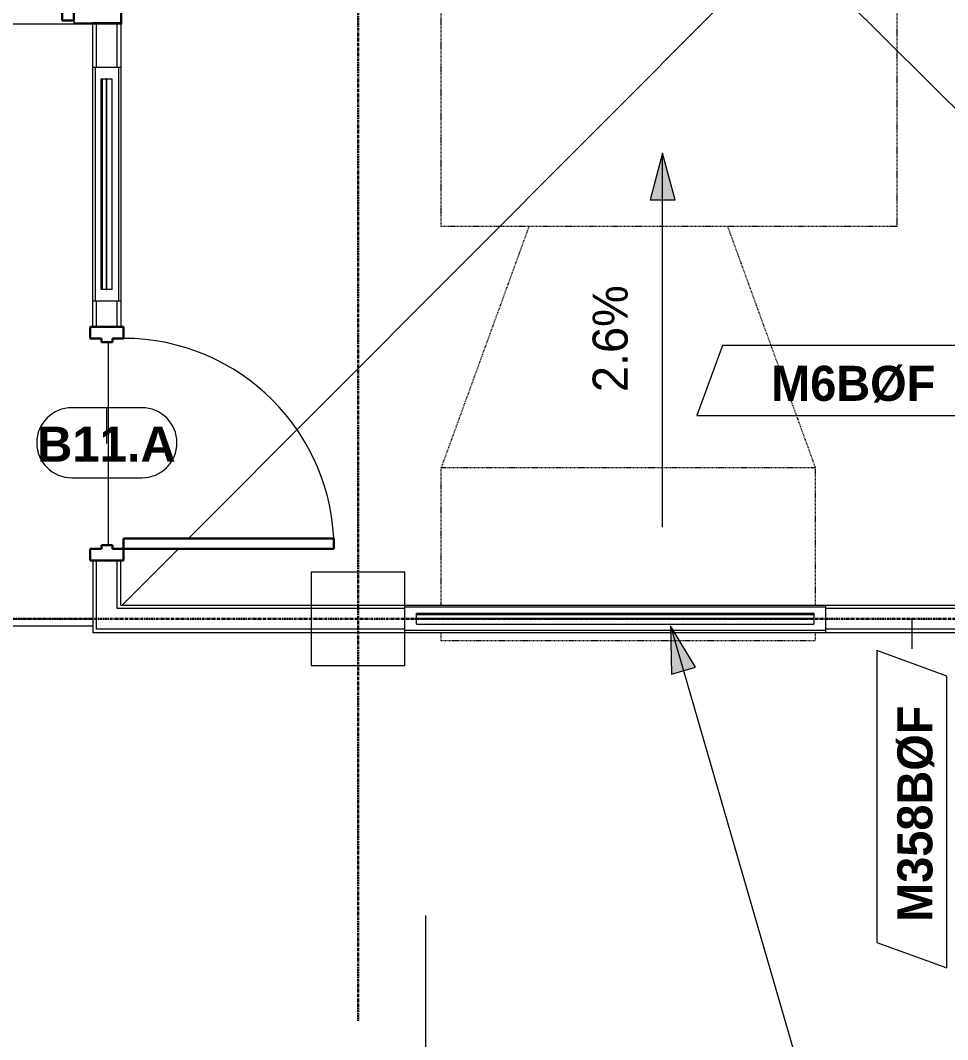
# Model space of a CAD drawing. Header units: inches. Extents: x -4110 to -1846, y 9754 to 12280.
# Drawn here: x -2885.1 to -2726.4, y 11775.2 to 11949.6 of the extents above; entities that cross this region are included whole.
import ezdxf

# ---------------------------------------------------------------- set-up
doc = ezdxf.new("R2010")
doc.units = ezdxf.units.IN
doc.header["$MEASUREMENT"] = 0
doc.linetypes.add('Grid Line 1_2_', pattern=[0.875, 0.5, -0.125, 0.125, -0.125])
doc.linetypes.add('Hidden 1_8_', pattern=[0.1875, 0.125, -0.0625])
for name, color, linetype, lineweight in [('0-1', 7, 'Continuous', 5), ('0-3', 8, 'Continuous', 9), ('A-DETL-HDLN-1', 250, 'Hidden 1_8_', 9), ('A-DOOR-2', 250, 'Continuous', 9), ('A-DOOR-3', 8, 'Continuous', 9), ('A-DOOR-4', 31, 'Continuous', 30), ('A-DOOR-FRAM', 31, 'Continuous', 30), ('A-DOOR-IDEN', 31, 'Continuous', 9), ('A-FLOR-1', 8, 'Continuous', 9), ('A-GLAZ-CWMG', 51, 'Continuous', 9), ('A-GLAZ-CWMG-1', 250, 'Continuous', 9), ('A-WALL', 113, 'Continuous', 18), ('A-WALL-IDEN', 211, 'Continuous', 9), ('G-ANNO-DIMS', 111, 'Continuous', 9), ('G-ANNO-TEXT', 231, 'Continuous', 9), ('I-WALL-1', 250, 'Continuous', 9), ('I-WALL-2', 2, 'Continuous', 9), ('S-COLS-1', 250, 'Continuous', 9), ('S-FNDN-1', 250, 'Continuous', 9), ('S-FNDN-2', 32, 'Continuous', 9), ('S-GRID-1', 1, 'Grid Line 1_2_', 30)]:
    doc.layers.add(name, color=color, linetype=linetype, lineweight=lineweight)
doc.styles.add('Arial_B', font='arialbd.ttf', dxfattribs={"height": 6})
doc.styles.add('Century Gothic', font='ufonts.com_century-gothic.ttf', dxfattribs={"height": 6})
doc.styles.add('Century Gothic_B', font='GOTHICB.TTF', dxfattribs={"height": 6})

# ---------------------------------------------------------------- blocks, each defined once
blk = doc.blocks.new('CTR - 1st Phase - Shell_rvt-1-ENLARGED FLOOR PLAN - BASEMENT')
at = {"layer": 'A-FLOR-1'}
for p, q in [((-2856.33, 11860.94), (-2754.14, 11963.38)), ((-2705.02, 11914.56), (-2754.14, 11963.38)), ((-2870.05, 11859.81), (-2870.05, 11894.56)), ((-2867.68, 11849.56), (-2858.08, 11859.19)), ((-2925.95, 11847.19), (-2872.7, 11847.19)), ((-2925.95, 11846), (-2872.7, 11846))]:
    blk.add_line(p, q, dxfattribs=at)
blk = doc.blocks.new('034100 - Precast Structural Concrete - Column - Corbels - 16_x16_-2331165-ENLARGED FLOOR PLAN - BASEMENT')
at = {"layer": 'S-COLS-1'}
for p, q in [((-8.91, 8.98), (-8.98, 8.98)), ((-8.98, 8.98), (-8.98, -7.02)), ((6.94, 8.98), (-8.91, 8.98)), ((7.02, 8.98), (6.94, 8.98)), ((7.02, -7.02), (7.02, 8.98)), ((-8.98, -7.02), (-8.91, -7.02)), ((-8.91, -7.02), (6.94, -7.02)), ((6.94, -7.02), (7.02, -7.02))]:
    blk.add_line(p, q, dxfattribs=at)
blk = doc.blocks.new('CTR - 1st Phase - Structure_rvt-1-ENLARGED FLOOR PLAN - BASEMENT')
at = {"layer": 'S-FNDN-1'}
for p, q in [((-2867.76, 11949), (-2867.76, 11955)), ((-3011.14, 11949), (-2867.76, 11949))]:
    blk.add_line(p, q, dxfattribs=at)
at = {"layer": 'S-GRID-1'}
for p, q in [((-2827.32, 9772.61), (-2827.32, 12247.5)), ((-1846.46, 11847.19), (-4076.95, 11847.19))]:
    blk.add_line(p, q, dxfattribs=at)
at = {"layer": '0-3'}
blk.add_blockref('034100 - Precast Structural Concrete - Column - Corbels - 16_x16_-2331165-ENLARGED FLOOR PLAN - BASEMENT', (-2826.34, 11846.21), dxfattribs=at)
blk = doc.blocks.new('HOLLOW METAL - HM - METAL LEAF - 3-0 x 7-0-2191985-ENLARGED FLOOR PLAN - BASEMENT')
at = {"layer": 'A-DOOR-2'}
blk.add_arc((18, 3.125), 36, 90, 180, dxfattribs=at)
at = {"layer": 'A-DOOR-4'}
for p, q in [((18, 39.125), (16.25, 39.125)), ((16.25, 39.125), (16.25, 3.125)), ((18, 3.125), (18, 39.125)), ((16.25, 3.125), (18, 3.125))]:
    blk.add_line(p, q, dxfattribs=at)
at = {"layer": 'A-DOOR-FRAM'}
for p, q in [((-18, 3.125), (-20, 3.125)), ((-20, 3.125), (-20, -2.625)), ((-18, 1.1875), (-18, 3.125)), ((18, 3.125), (18, 1.1875)), ((20, 3.125), (18, 3.125)), ((20, -2.625), (20, 3.125)), ((-17.375, 1.1875), (-18, 1.1875)), ((-17.375, -0.6875), (-17.375, 1.1875)), ((18, 1.1875), (17.375, 1.1875)), ((17.375, 1.1875), (17.375, -0.6875)), ((-18, -2.625), (-18, -0.6875)), ((-18, -0.6875), (-17.375, -0.6875)), ((17.375, -0.6875), (18, -0.6875)), ((18, -0.6875), (18, -2.625)), ((-20, -2.625), (-18, -2.625)), ((18, -2.625), (20, -2.625))]:
    blk.add_line(p, q, dxfattribs=at)
blk = doc.blocks.new('HOLLOW METAL - HM - METAL LEAF - 3-0 x 7-0-2191986-ENLARGED FLOOR PLAN - BASEMENT')
at = {"layer": 'A-DOOR-2'}
blk.add_arc((18, 3.5625), 36, 90, 180, dxfattribs=at)
at = {"layer": 'A-DOOR-4'}
for p, q in [((18, 39.5625), (16.25, 39.5625)), ((16.25, 39.5625), (16.25, 3.5625)), ((18, 3.5625), (18, 39.5625)), ((16.25, 3.5625), (18, 3.5625))]:
    blk.add_line(p, q, dxfattribs=at)
at = {"layer": 'A-DOOR-FRAM'}
for p, q in [((-18, 3.5625), (-20, 3.5625)), ((-20, 3.5625), (-20, -2.1875)), ((-18, 1.625), (-18, 3.5625)), ((18, 3.5625), (18, 1.625)), ((20, 3.5625), (18, 3.5625)), ((20, -2.1875), (20, 3.5625)), ((-17.375, 1.625), (-18, 1.625)), ((-17.375, -0.25), (-17.375, 1.625)), ((18, 1.625), (17.375, 1.625)), ((17.375, 1.625), (17.375, -0.25)), ((-18, -2.1875), (-18, -0.25)), ((-18, -0.25), (-17.375, -0.25)), ((17.375, -0.25), (18, -0.25)), ((18, -0.25), (18, -2.1875)), ((-20, -2.1875), (-18, -2.1875)), ((18, -2.1875), (20, -2.1875))]:
    blk.add_line(p, q, dxfattribs=at)
blk = doc.blocks.new('Rectangular Mullion - Louver Frame-2233454-ENLARGED FLOOR PLAN - BASEMENT')
at = {"layer": 'A-GLAZ-CWMG-1'}
for p, q in [((-2747.32, 11849.19), (-2819.32, 11849.19)), ((-2747.32, 11845.19), (-2819.32, 11845.19))]:
    blk.add_line(p, q, dxfattribs=at)
blk = doc.blocks.new('Rectangular Mullion - louver-2233453-ENLARGED FLOOR PLAN - BASEMENT')
at = {"layer": 'A-GLAZ-CWMG-1'}
for p, q in [((-2817.32, 11847.96), (-2817.32, 11848.14)), ((-2817.32, 11848.14), (-2749.32, 11848.14)), ((-2817.32, 11847.28), (-2817.32, 11847.96)), ((-2817.32, 11847.96), (-2749.32, 11847.96)), ((-2749.32, 11848.14), (-2749.32, 11847.96)), ((-2749.32, 11847.96), (-2749.32, 11847.28))]:
    blk.add_line(p, q, dxfattribs=at)
blk = doc.blocks.new('Rectangular Mullion - louver-V14-ENLARGED FLOOR PLAN - BASEMENT')
at = {"layer": 'A-GLAZ-CWMG'}
for p, q in [((-2749.32, 11847.28), (-2817.32, 11847.28)), ((-2817.32, 11847.28), (-2817.32, 11847.19)), ((-2817.32, 11847.19), (-2749.32, 11847.19)), ((-2749.32, 11847.19), (-2749.32, 11847.28))]:
    blk.add_line(p, q, dxfattribs=at)
at = {"layer": 'A-GLAZ-CWMG-1'}
for p, q in [((-2817.32, 11846.3), (-2817.32, 11847.19)), ((-2749.32, 11847.19), (-2749.32, 11846.3)), ((-2817.32, 11846.3), (-2749.32, 11846.3))]:
    blk.add_line(p, q, dxfattribs=at)
blk = doc.blocks.new('Rectangular Mullion - Louver Frame-2240104-ENLARGED FLOOR PLAN - BASEMENT')
at = {"layer": 'A-GLAZ-CWMG-1'}
for p, q in [((-2872.32, 11941.58), (-2872.32, 11901.58)), ((-2868.32, 11941.58), (-2868.32, 11901.58))]:
    blk.add_line(p, q, dxfattribs=at)
blk = doc.blocks.new('Rectangular Mullion - louver-2240103-ENLARGED FLOOR PLAN - BASEMENT')
at = {"layer": 'A-GLAZ-CWMG-1'}
for p, q in [((-2871.28, 11939.58), (-2871.09, 11939.58)), ((-2871.28, 11903.58), (-2871.28, 11939.58)), ((-2871.09, 11939.58), (-2870.41, 11939.58)), ((-2871.09, 11903.58), (-2871.09, 11939.58)), ((-2871.09, 11903.58), (-2871.28, 11903.58)), ((-2870.41, 11903.58), (-2871.09, 11903.58))]:
    blk.add_line(p, q, dxfattribs=at)
blk = doc.blocks.new('Rectangular Mullion - louver-V15-ENLARGED FLOOR PLAN - BASEMENT')
at = {"layer": 'A-GLAZ-CWMG'}
for p, q in [((-2870.32, 11939.58), (-2870.41, 11939.58)), ((-2870.41, 11939.58), (-2870.41, 11903.58)), ((-2870.32, 11903.58), (-2870.32, 11939.58)), ((-2870.41, 11903.58), (-2870.32, 11903.58))]:
    blk.add_line(p, q, dxfattribs=at)
at = {"layer": 'A-GLAZ-CWMG-1'}
for p, q in [((-2870.32, 11939.58), (-2869.43, 11939.58)), ((-2869.43, 11903.58), (-2869.43, 11939.58)), ((-2869.43, 11903.58), (-2870.32, 11903.58))]:
    blk.add_line(p, q, dxfattribs=at)
blk = doc.blocks.new('Wall Tag - Arch Wall-633520-ENLARGED FLOOR PLAN - BASEMENT')
at = {"layer": 'A-WALL-IDEN'}
for p, q in [((-0.3561, 0.0937), (-0.4244, -0.0937)), ((0.4244, 0.0937), (-0.3561, 0.0937)), ((0.3561, -0.0937), (0.4244, 0.0937)), ((-0.4244, -0.0937), (0.3561, -0.0937))]:
    blk.add_line(p, q, dxfattribs=at)
blk = doc.blocks.new('Door Tag - Plans-594102-ENLARGED FLOOR PLAN - BASEMENT')
at = {"layer": 'A-DOOR-IDEN'}
for p, q in [((0.09375, 0.09375), (-0.09375, 0.09375)), ((-0.09375, -0.09375), (0.09375, -0.09375))]:
    blk.add_line(p, q, dxfattribs=at)
for centre, start, end in [((-0.09375, 0), 90, 270), ((0.09375, 0), 270, 90)]:
    blk.add_arc(centre, 0.09375, start, end, dxfattribs=at)

msp = doc.modelspace()

# ---------------------------------------------------------------- hatches: boundary and pattern name
at = {"layer": 'G-ANNO-DIMS'}
msp.add_hatch(color=256, dxfattribs=at).paths.add_polyline_path([(-2775.18, 11926.89), (-2777.32, 11918.89), (-2773.04, 11918.89)], flags=0)
at = {"layer": 'G-ANNO-TEXT'}
msp.add_hatch(color=256, dxfattribs=at).paths.add_polyline_path([(-2773.85, 11845.98), (-2773.68, 11837.7), (-2769.56, 11838.9)], flags=0)

# ---------------------------------------------------------------- linework, layer by layer
at = {"layer": 'A-DETL-HDLN-1'}
for p, q in [((-2813.07, 11914.34), (-2813.07, 12014.34)), ((-2735.07, 12014.34), (-2735.07, 11914.34)), ((-2735.07, 11914.34), (-2813.07, 11914.34)), ((-2798.07, 11914.34), (-2813.07, 11873.12)), ((-2764.07, 11914.34), (-2749.07, 11873.12)), ((-2813.07, 11873.12), (-2749.07, 11873.12)), ((-2813.07, 11849.56), (-2813.07, 11873.12)), ((-2749.07, 11873.12), (-2749.07, 11849.56)), ((-2813.07, 11843.44), (-2813.07, 11844.81)), ((-2749.07, 11843.44), (-2813.07, 11843.44)), ((-2749.07, 11844.81), (-2749.07, 11843.44))]:
    msp.add_line(p, q, dxfattribs=at)
at = {"layer": 'A-DOOR-IDEN'}
msp.add_line((-2870.32, 11877.19), (-2870.32, 11883.33), dxfattribs=at)
at = {"layer": 'A-WALL'}
for p, q in [((-2867.95, 11949.19), (-2872.7, 11949.19)), ((-2872.07, 11941.58), (-2872.07, 11949.19)), ((-2868.57, 11941.58), (-2868.57, 11949.19)), ((-2872.07, 11897.19), (-2872.07, 11901.58)), ((-2868.57, 11897.19), (-2868.57, 11901.58)), ((-2872.07, 11845.44), (-2872.07, 11857.19)), ((-2868.57, 11848.94), (-2868.57, 11857.19)), ((-2819.32, 11848.94), (-2868.57, 11848.94)), ((-2705.32, 11848.94), (-2747.32, 11848.94)), ((-2819.32, 11845.44), (-2872.07, 11845.44)), ((-2699.32, 11845.44), (-2747.32, 11845.44))]:
    msp.add_line(p, q, dxfattribs=at)
at = {"layer": 'A-WALL-IDEN'}
msp.add_line((-2732.52, 11847.19), (-2732.52, 11842.07), dxfattribs=at)
at = {"layer": 'G-ANNO-DIMS'}
for p, q in [((-2775.18, 11926.89), (-2777.32, 11918.89)), ((-2773.04, 11918.89), (-2775.18, 11926.89)), ((-2775.18, 11862.89), (-2775.18, 11926.89)), ((-2777.32, 11918.89), (-2773.04, 11918.89)), ((-2815.8, 11796.43), (-2815.8, 11732.43))]:
    msp.add_line(p, q, dxfattribs=at)
at = {"layer": 'G-ANNO-TEXT'}
for p, q in [((-2773.85, 11845.98), (-2773.68, 11837.7)), ((-2769.56, 11838.9), (-2773.85, 11845.98)), ((-2773.85, 11845.98), (-2752, 11770.72)), ((-2773.68, 11837.7), (-2769.56, 11838.9))]:
    msp.add_line(p, q, dxfattribs=at)
at = {"layer": 'I-WALL-1'}
for p, q in [((-2872.7, 11897.19), (-2872.7, 11949.19)), ((-2867.95, 11949.19), (-2867.95, 11897.19)), ((-2867.95, 11849.56), (-2705.95, 11849.56)), ((-2698.7, 11844.81), (-2872.7, 11844.81))]:
    msp.add_line(p, q, dxfattribs=at)
at = {"layer": 'I-WALL-2'}
for p, q in [((-2872.7, 11941.58), (-2867.95, 11941.58)), ((-2867.95, 11901.58), (-2872.7, 11901.58)), ((-2872.7, 11857.19), (-2872.7, 11844.81)), ((-2867.95, 11849.56), (-2867.95, 11857.19)), ((-2819.32, 11844.81), (-2819.32, 11849.56)), ((-2747.32, 11849.56), (-2747.32, 11844.81))]:
    msp.add_line(p, q, dxfattribs=at)
at = {"layer": 'S-FNDN-2'}
for p, q in [((-2867.95, 11949.19), (-2867.95, 12077.19)), ((-2875.95, 11949.56), (-2875.95, 11949.19)), ((-2875.95, 11949.19), (-2872.7, 11949.19))]:
    msp.add_line(p, q, dxfattribs=at)

# ---------------------------------------------------------------- block references
at = {"layer": '0-1'}
for name in ['CTR - 1st Phase - Structure_rvt-1-ENLARGED FLOOR PLAN - BASEMENT', 'CTR - 1st Phase - Shell_rvt-1-ENLARGED FLOOR PLAN - BASEMENT']:
    msp.add_blockref(name, (0, 0), dxfattribs=at)
at = {"layer": 'A-DOOR-3'}
msp.add_blockref('HOLLOW METAL - HM - METAL LEAF - 3-0 x 7-0-2191986-ENLARGED FLOOR PLAN - BASEMENT', (-2895.95, 11951.75), dxfattribs=at)
at = {"layer": 'A-DOOR-3', "rotation": 270}
msp.add_blockref('HOLLOW METAL - HM - METAL LEAF - 3-0 x 7-0-2191985-ENLARGED FLOOR PLAN - BASEMENT', (-2870.57, 11877.19), dxfattribs=at)
at = {"layer": 'A-DOOR-IDEN', "xscale": 63.99999999999997, "yscale": 63.99999999999997, "zscale": 63.99999999999997}
msp.add_blockref('Door Tag - Plans-594102-ENLARGED FLOOR PLAN - BASEMENT', (-2870.32, 11877.33), dxfattribs=at)
at = {"layer": 'A-GLAZ-CWMG-1'}
for name in ['Rectangular Mullion - Louver Frame-2240104-ENLARGED FLOOR PLAN - BASEMENT', 'Rectangular Mullion - louver-2240103-ENLARGED FLOOR PLAN - BASEMENT', 'Rectangular Mullion - louver-V15-ENLARGED FLOOR PLAN - BASEMENT', 'Rectangular Mullion - Louver Frame-2233454-ENLARGED FLOOR PLAN - BASEMENT', 'Rectangular Mullion - louver-2233453-ENLARGED FLOOR PLAN - BASEMENT', 'Rectangular Mullion - louver-V14-ENLARGED FLOOR PLAN - BASEMENT']:
    msp.add_blockref(name, (0, 0), dxfattribs=at)
at = {"layer": 'A-WALL-IDEN', "xscale": 63.99999999999997, "yscale": 63.99999999999997, "zscale": 63.99999999999997}
msp.add_blockref('Wall Tag - Arch Wall-633520-ENLARGED FLOOR PLAN - BASEMENT', (-2742.17, 11888), dxfattribs=at)
at = {"layer": 'A-WALL-IDEN', "xscale": 63.99999999999997, "yscale": 63.99999999999997, "zscale": 63.99999999999997, "rotation": 89.99999999999955}
msp.add_blockref('Wall Tag - Arch Wall-633520-ENLARGED FLOOR PLAN - BASEMENT', (-2732.52, 11814.61), dxfattribs=at)

# ---------------------------------------------------------------- texts
at = {"layer": 'A-DOOR-IDEN', "insert": (-2882.27, 11880.09), "char_height": 6, "width": 28.684, "attachment_point": 1, "style": 'Arial_B'}
msp.add_mtext('B11.A', dxfattribs=at)
at = {"layer": 'A-WALL-IDEN', "insert": (-2756.6, 11890.5), "char_height": 6, "width": 34.744, "attachment_point": 1, "style": 'Century Gothic_B'}
msp.add_mtext('M6BØF', dxfattribs=at)
at = {"layer": 'A-WALL-IDEN', "insert": (-2735.01, 11795.34), "char_height": 6, "width": 46.46, "attachment_point": 1, "rotation": 90, "style": 'Century Gothic_B'}
msp.add_mtext('M358BØF', dxfattribs=at)

# ---------------------------------------------------------------- next in the draw order: texts
at = {"layer": 'G-ANNO-DIMS', "char_height": 6, "width": 21.3504, "attachment_point": 1, "rotation": 90, "line_spacing_factor": 0.984502, "style": 'Century Gothic', "bg_fill": 3, "box_fill_scale": 1.25, "bg_fill_color": 256, "bg_fill_true_color": 13158600, "bg_fill_transparency": 0}
for s, insert in [('2.6%', (-2787.17, 11886)), ('2.2%', (-2827.79, 11755.53))]:
    msp.add_mtext(s, dxfattribs=dict(at, insert=insert))

doc.saveas('drawing.dxf')
